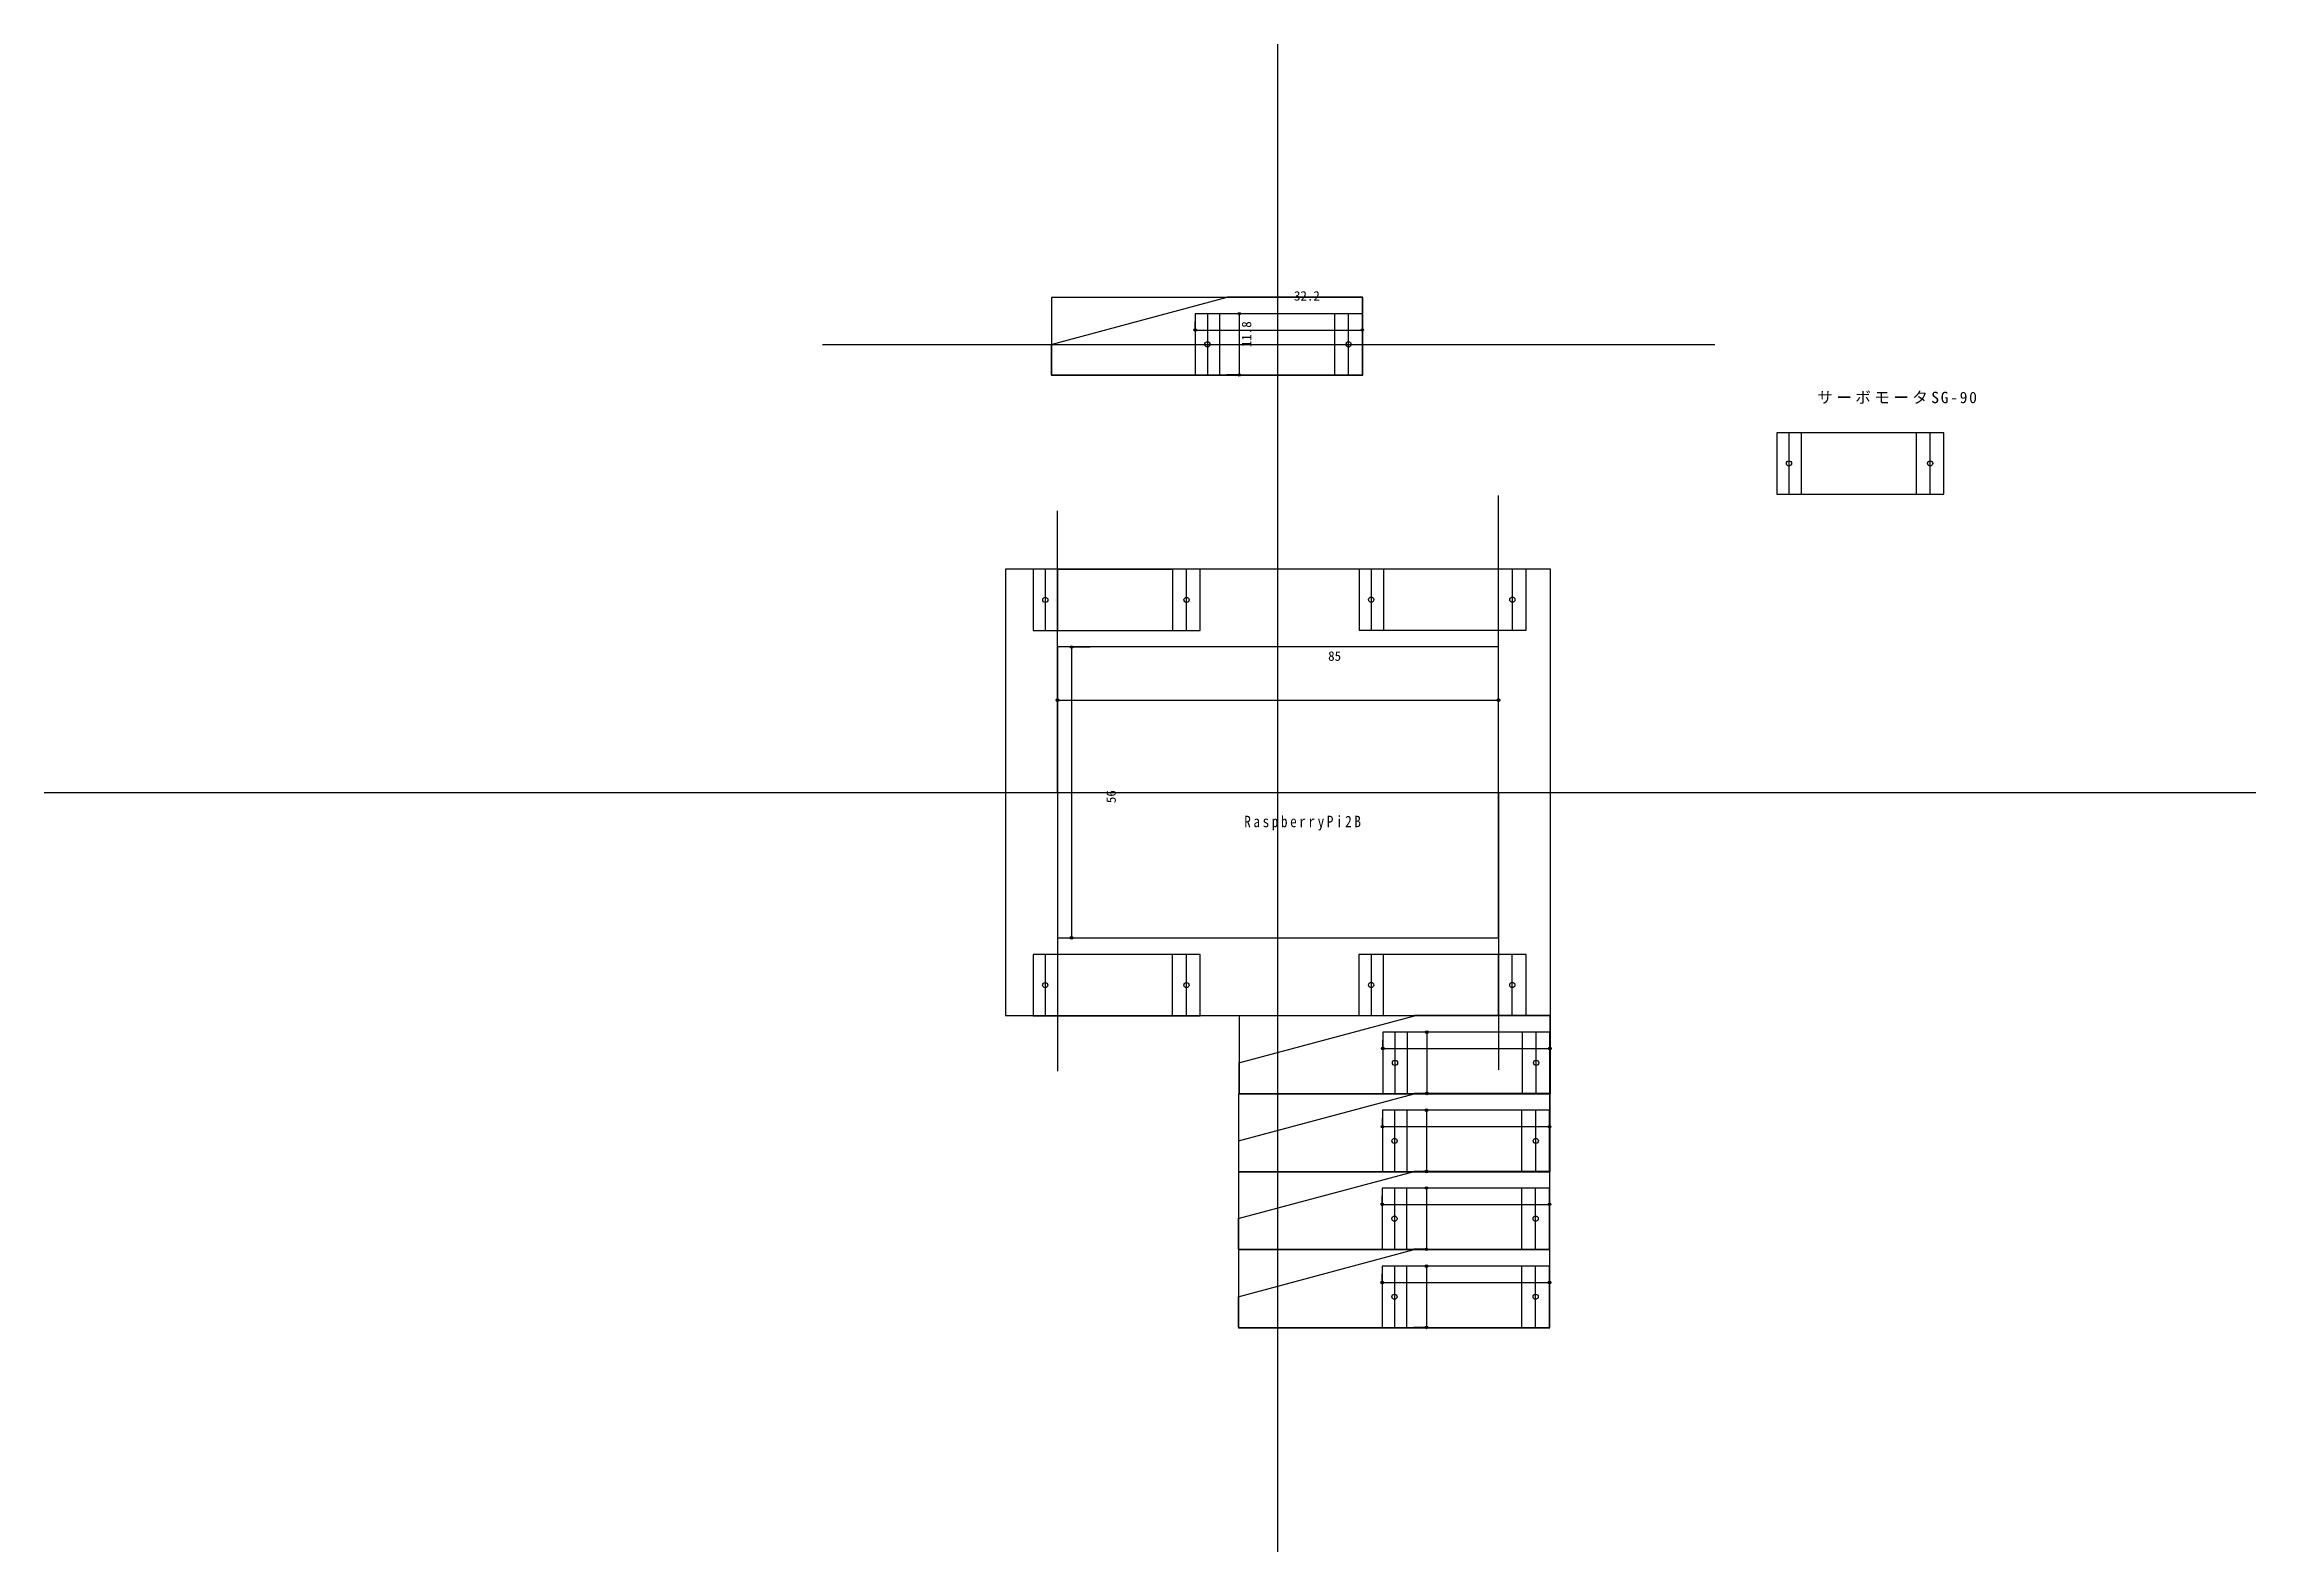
# Model space of a CAD drawing. Units: millimetres on the paper. Extents: x -146 to 280, y -89 to 201.
import ezdxf
from ezdxf.enums import TextEntityAlignment as Align

# ---------------------------------------------------------------- set-up
doc = ezdxf.new("R2010")
doc.units = ezdxf.units.MM
doc.header["$PDMODE"] = 32
doc.header["$PDSIZE"] = 0.5
doc.layers.add('0-0', color=7, linetype='Continuous')
doc.layers.add('0-1', color=7, linetype='Continuous')
doc.styles.add('ＭＳ ゴシック', font='')
doc.styles.get('ＭＳ ゴシック').set_extended_font_data('MS Gothic')

msp = doc.modelspace()

# ---------------------------------------------------------------- linework, layer by layer
at = {"layer": '0-0'}
for p, q in [((80.292, 149.551), (80.292, 137.751)), ((102.492, 149.551), (80.292, 149.551)), ((102.492, 137.751), (102.492, 149.551)), ((80.292, 137.751), (102.492, 137.751)), ((192.334, 126.606), (192.334, 114.806)), ((214.534, 126.606), (192.334, 126.606)), ((214.534, 114.806), (214.534, 126.606)), ((192.334, 114.806), (214.534, 114.806)), ((139.05, 100.367), (44.05, 100.367)), ((49.07, 100.336), (49.07, 88.536)), ((71.27, 100.336), (49.07, 100.336)), ((71.27, 88.536), (71.27, 100.336)), ((111.854, 100.381), (111.854, 88.581)), ((134.054, 100.381), (111.854, 100.381)), ((134.054, 88.581), (134.054, 100.381)), ((49.05, 85.367), (49.05, 29.367)), ((134.05, 85.367), (49.05, 85.367)), ((49.07, 88.536), (71.27, 88.536)), ((111.854, 88.581), (134.054, 88.581)), ((134.05, 29.367), (134.05, 85.367)), ((49.05, 29.367), (134.05, 29.367)), ((49.054, 26.15), (49.054, 14.35)), ((71.254, 26.15), (49.054, 26.15)), ((71.254, 14.35), (71.254, 26.15)), ((111.841, 26.169), (111.841, 14.369)), ((134.041, 26.169), (111.841, 26.169)), ((134.041, 14.369), (134.041, 26.169)), ((44.05, 14.367), (139.05, 14.367)), ((49.054, 14.35), (71.254, 14.35)), ((111.841, 14.369), (134.041, 14.369)), ((116.429, 11.18), (116.429, -0.62)), ((138.629, 11.18), (116.429, 11.18)), ((138.629, -0.62), (138.629, 11.18)), ((116.356, -3.849), (116.356, -15.649)), ((138.556, -3.849), (116.356, -3.849)), ((116.429, -0.62), (138.629, -0.62)), ((138.556, -15.649), (138.556, -3.849)), ((116.356, -15.649), (138.556, -15.649)), ((116.331, -18.83), (116.331, -30.63)), ((138.531, -18.83), (116.331, -18.83)), ((138.531, -30.63), (138.531, -18.83)), ((116.331, -30.63), (138.531, -30.63)), ((116.332, -33.872), (116.332, -45.672)), ((138.532, -33.872), (116.332, -33.872)), ((138.532, -45.672), (138.532, -33.872)), ((116.332, -45.672), (138.532, -45.672))]:
    msp.add_line(p, q, dxfattribs=at)
at = {"layer": '0-0', "color": 4}
for p, q in [((49.05, 75.113), (49.05, 78.806)), ((134.05, 75.113), (134.05, 78.806)), ((49.05, 75.113), (134.05, 75.113))]:
    msp.add_line(p, q, dxfattribs=at)
at = {"layer": '0-0'}
msp.add_lwpolyline([(49.05, 88.567), (49.05, 100.367), (71.25, 100.367)], dxfattribs=at)
at = {"layer": '0-0', "color": 4}
for p in [(49.05, 75.113), (134.05, 75.113)]:
    msp.add_point(p, dxfattribs=at)
at = {"layer": '0-1'}
for p, q in [((91.457, 201.446), (91.457, -88.879)), ((47.862, 143.651), (81.735, 152.727)), ((75.607, 149.551), (75.607, 137.751)), ((107.807, 149.551), (75.607, 149.551)), ((77.95, 149.551), (77.95, 137.751)), ((105.15, 149.551), (77.95, 149.551)), ((107.862, 152.751), (81.735, 152.751)), ((105.15, 137.751), (105.15, 149.551)), ((107.807, 137.751), (107.807, 149.551)), ((107.862, 137.751), (107.862, 152.751)), ((3.817, 143.651), (175.697, 143.651)), ((47.862, 143.651), (47.862, 137.751)), ((47.862, 137.751), (107.862, 137.751)), ((75.607, 137.751), (107.807, 137.751)), ((77.95, 137.751), (105.15, 137.751)), ((187.648, 126.606), (187.648, 114.806)), ((219.848, 126.606), (187.648, 126.606)), ((189.991, 126.606), (189.991, 114.806)), ((217.191, 126.606), (189.991, 126.606)), ((217.191, 114.806), (217.191, 126.606)), ((219.848, 114.806), (219.848, 126.606)), ((49.05, 57.367), (49.05, 111.557)), ((134.05, 57.367), (134.05, 114.512)), ((187.648, 114.806), (219.848, 114.806)), ((189.991, 114.806), (217.191, 114.806)), ((39.05, 100.367), (39.05, 14.367)), ((144.05, 100.367), (39.05, 100.367)), ((44.385, 100.336), (44.385, 88.536)), ((76.585, 100.336), (44.385, 100.336)), ((46.727, 100.336), (46.727, 88.536)), ((73.927, 100.336), (46.727, 100.336)), ((73.927, 88.536), (73.927, 100.336)), ((76.585, 88.536), (76.585, 100.336)), ((107.168, 100.381), (107.168, 88.581)), ((139.368, 100.381), (107.168, 100.381)), ((109.511, 100.381), (109.511, 88.581)), ((136.711, 100.381), (109.511, 100.381)), ((136.711, 88.581), (136.711, 100.381)), ((139.368, 88.581), (139.368, 100.381)), ((144.05, 14.367), (144.05, 100.367)), ((44.385, 88.536), (76.585, 88.536)), ((46.727, 88.536), (73.927, 88.536)), ((107.168, 88.581), (139.368, 88.581)), ((109.511, 88.581), (136.711, 88.581)), ((-146.14, 57.367), (279.928, 57.367)), ((49.05, 57.367), (49.05, 3.701)), ((134.05, 57.367), (134.05, 3.947)), ((44.369, 26.15), (44.369, 14.35)), ((76.569, 26.15), (44.369, 26.15)), ((46.711, 26.15), (46.711, 14.35)), ((73.911, 26.15), (46.711, 26.15)), ((73.911, 14.35), (73.911, 26.15)), ((76.569, 14.35), (76.569, 26.15)), ((107.155, 26.169), (107.155, 14.369)), ((139.355, 26.169), (107.155, 26.169)), ((109.498, 26.169), (109.498, 14.369)), ((136.698, 26.169), (109.498, 26.169)), ((136.698, 14.369), (136.698, 26.169)), ((139.355, 14.369), (139.355, 26.169)), ((39.05, 14.367), (144.05, 14.367)), ((44.369, 14.35), (76.569, 14.35)), ((46.711, 14.35), (73.911, 14.35)), ((83.998, 5.28), (117.871, 14.356)), ((107.155, 14.369), (139.355, 14.369)), ((109.498, 14.369), (136.698, 14.369)), ((143.998, 14.38), (117.871, 14.38)), ((143.998, -0.62), (143.998, 14.38)), ((111.743, 11.18), (111.743, -0.62)), ((143.943, 11.18), (111.743, 11.18)), ((114.086, 11.18), (114.086, -0.62)), ((141.286, 11.18), (114.086, 11.18)), ((141.286, -0.62), (141.286, 11.18)), ((143.943, -0.62), (143.943, 11.18)), ((83.998, 5.28), (83.998, -0.62)), ((83.925, -9.749), (117.798, -0.673)), ((83.998, -0.62), (143.998, -0.62)), ((111.67, -3.849), (111.67, -15.649)), ((143.87, -3.849), (111.67, -3.849)), ((111.743, -0.62), (143.943, -0.62)), ((114.013, -3.849), (114.013, -15.649)), ((141.213, -3.849), (114.013, -3.849)), ((114.086, -0.62), (141.286, -0.62)), ((143.925, -0.649), (117.798, -0.649)), ((141.213, -15.649), (141.213, -3.849)), ((143.87, -15.649), (143.87, -3.849)), ((143.925, -15.649), (143.925, -0.649)), ((83.925, -9.749), (83.925, -15.649)), ((83.901, -24.73), (117.774, -15.654)), ((83.925, -15.649), (143.925, -15.649)), ((111.67, -15.649), (143.87, -15.649)), ((114.013, -15.649), (141.213, -15.649)), ((143.901, -15.631), (117.774, -15.631)), ((143.901, -30.631), (143.901, -15.631)), ((111.646, -18.83), (111.646, -30.63)), ((143.846, -18.83), (111.646, -18.83)), ((113.989, -18.83), (113.989, -30.63)), ((141.189, -18.83), (113.989, -18.83)), ((141.189, -30.63), (141.189, -18.83)), ((143.846, -30.63), (143.846, -18.83)), ((83.901, -24.73), (83.901, -30.631)), ((83.901, -30.631), (143.901, -30.631)), ((83.901, -39.772), (117.774, -30.696)), ((111.646, -30.63), (143.846, -30.63)), ((111.646, -33.872), (111.646, -45.672)), ((143.846, -33.872), (111.646, -33.872)), ((113.989, -30.63), (141.189, -30.63)), ((113.989, -33.872), (113.989, -45.672)), ((141.189, -33.872), (113.989, -33.872)), ((143.901, -30.673), (117.774, -30.673)), ((141.189, -45.672), (141.189, -33.872)), ((143.846, -45.672), (143.846, -33.872)), ((143.901, -45.673), (143.901, -30.673)), ((83.901, -39.772), (83.901, -45.673)), ((83.901, -45.673), (143.901, -45.673)), ((111.646, -45.672), (143.846, -45.672)), ((113.989, -45.672), (141.189, -45.672))]:
    msp.add_line(p, q, dxfattribs=at)
at = {"layer": '0-1', "color": 4}
for p, q in [((84.1, 149.551), (81.692, 149.551)), ((84.1, 149.551), (84.1, 137.751)), ((75.607, 146.4), (75.607, 148.042)), ((75.607, 146.4), (107.807, 146.4)), ((107.807, 146.4), (107.807, 148.042)), ((84.1, 137.751), (81.692, 137.751)), ((51.753, 85.367), (55.364, 85.367)), ((51.753, 85.367), (51.753, 29.367)), ((51.753, 29.367), (55.364, 29.367)), ((111.743, 8.029), (111.743, 9.67)), ((120.237, 11.18), (117.829, 11.18)), ((120.237, 11.18), (120.237, -0.62)), ((143.943, 8.029), (143.943, 9.67)), ((111.743, 8.029), (143.943, 8.029)), ((120.164, -3.849), (117.756, -3.849)), ((120.237, -0.62), (117.829, -0.62)), ((120.164, -3.849), (120.164, -15.649)), ((111.67, -7), (111.67, -5.358)), ((111.67, -7), (143.87, -7)), ((143.87, -7), (143.87, -5.358)), ((120.164, -15.649), (117.756, -15.649)), ((111.646, -21.982), (111.646, -20.34)), ((120.139, -18.83), (117.732, -18.83)), ((120.139, -18.83), (120.139, -30.63)), ((143.846, -21.982), (143.846, -20.34)), ((111.646, -21.982), (143.846, -21.982)), ((120.139, -30.63), (117.732, -30.63)), ((120.14, -33.872), (117.732, -33.872)), ((120.14, -33.872), (120.14, -45.672)), ((111.646, -37.023), (111.646, -35.382)), ((111.646, -37.023), (143.846, -37.023)), ((143.846, -37.023), (143.846, -35.382)), ((120.14, -45.672), (117.732, -45.672))]:
    msp.add_line(p, q, dxfattribs=at)
at = {"layer": '0-1'}
for points in [[(47.906, 137.695), (107.906, 137.695), (107.906, 152.695), (47.906, 152.695)], [(84.043, -0.676), (144.043, -0.676), (144.043, 14.324), (84.043, 14.324)], [(83.97, -15.705), (143.97, -15.705), (143.97, -0.705), (83.97, -0.705)], [(83.945, -30.686), (143.945, -30.686), (143.945, -15.686), (83.945, -15.686)], [(83.946, -45.728), (143.946, -45.728), (143.946, -30.728), (83.946, -30.728)]]:
    msp.add_lwpolyline(points, close=True, dxfattribs=at)
for centre in [(77.95, 143.651), (105.15, 143.651), (189.991, 120.706), (217.191, 120.706), (46.727, 94.436), (73.927, 94.436), (109.511, 94.481), (136.711, 94.481), (46.711, 20.25), (73.911, 20.25), (109.498, 20.269), (136.698, 20.269), (114.086, 5.28), (141.286, 5.28), (114.013, -9.749), (141.213, -9.749), (113.989, -24.73), (141.189, -24.73), (113.989, -39.772), (141.189, -39.772)]:
    msp.add_circle(centre, 0.5, dxfattribs=at)
at = {"layer": '0-1', "color": 4}
for p in [(84.1, 149.551), (75.607, 146.4), (107.807, 146.4), (84.1, 137.751), (51.753, 85.367), (51.753, 29.367), (120.237, 11.18), (111.743, 8.029), (143.943, 8.029), (120.164, -3.849), (120.237, -0.62), (111.67, -7), (143.87, -7), (120.164, -15.649), (120.139, -18.83), (111.646, -21.982), (143.846, -21.982), (120.139, -30.63), (120.14, -33.872), (111.646, -37.023), (143.846, -37.023), (120.14, -45.672)]:
    msp.add_point(p, dxfattribs=at)

# ---------------------------------------------------------------- texts
at = {"layer": '0-0', "color": 4, "style": 'ＭＳ ゴシック'}
msp.add_text('85', height=1.833, dxfattribs=at).set_placement((101.218, 82.156), align=Align.BOTTOM_LEFT)
at = {"layer": '0-0', "insert": (195.452, 132.186), "char_height": 2.199, "attachment_point": 7, "style": 'ＭＳ ゴシック'}
msp.add_mtext('\\T1.22;サーボモータSG-90', dxfattribs=at)
at = {"layer": '0-1', "color": 4, "style": 'ＭＳ ゴシック'}
msp.add_text('32.2', height=1.833, dxfattribs=at).set_placement((94.633, 151.515), align=Align.BOTTOM_LEFT)
for s, p in [('11.8', (86.955, 143.105)), ('56', (60.853, 55.296))]:
    msp.add_text(s, height=1.833, rotation=90, dxfattribs=at).set_placement(p, align=Align.BOTTOM_LEFT)
at = {"layer": '0-1', "insert": (85.052, 50.021), "char_height": 2.199, "attachment_point": 7, "style": 'ＭＳ ゴシック'}
msp.add_mtext('\\T1.39;\\W0.85;RaspberryPi2B', dxfattribs=at)

doc.saveas('drawing.dxf')
